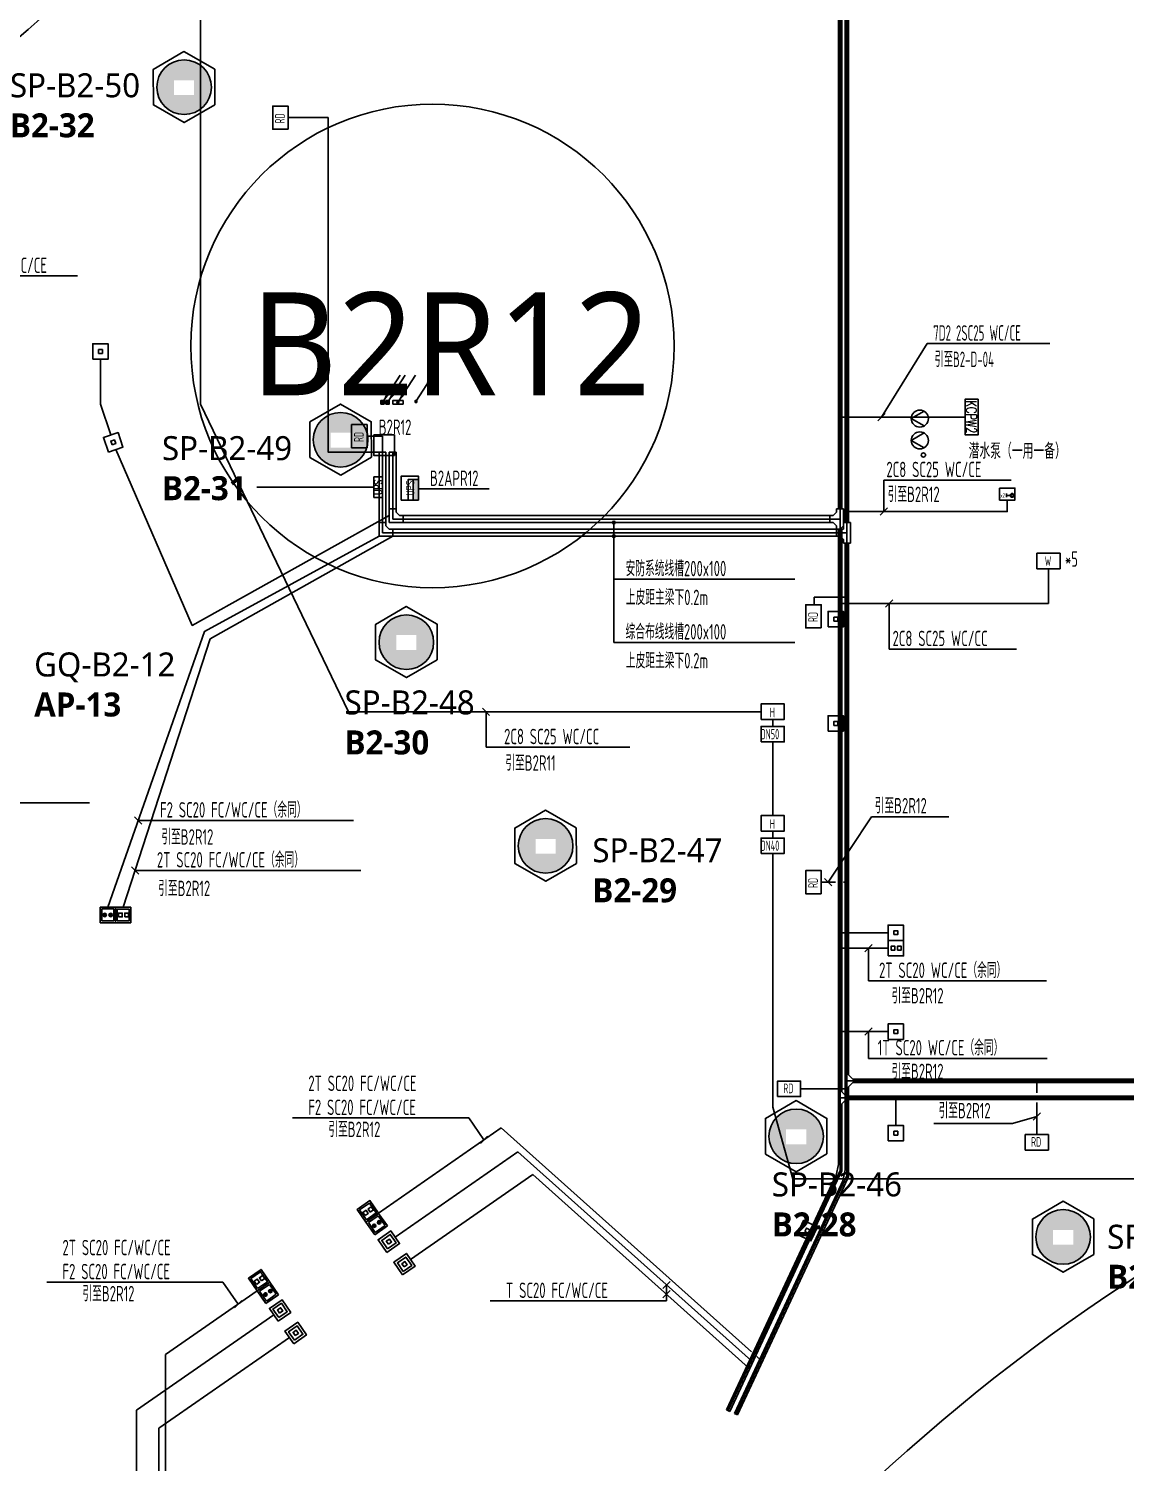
# Model space of a CAD drawing. Extents: x 444086 to 1693832, y -6784 to 371769.
# Drawn here: x 1412206 to 1444194, y 178200 to 219994 of the extents above; entities that cross this region are included whole.
import ezdxf
from ezdxf.enums import TextEntityAlignment as Align

# ---------------------------------------------------------------- set-up
doc = ezdxf.new("R2010")
doc.units = 0
doc.header["$LTSCALE"] = 1000
doc.header["$MEASUREMENT"] = 0
doc.layers.get('0').update_dxf_attribs({"color": 1, "linetype": 'CONTINUOUS'})
for name, color, linetype in [('AE-EL-TXT', 3, 'CONTINUOUS'), ('AP', 7, 'CONTINUOUS'), ('A无产权', 5, 'CONTINUOUS'), ('CABLETRAY_DOTE', 5, 'CONTINUOUS'), ('CABLETRAY_WEAK', 6, 'CONTINUOUS'), ('E-L-LAMP', 11, 'CONTINUOUS'), ('e-LDZ2', 4, 'CONTINUOUS'), ('E-P-NL', 6, 'CONTINUOUS'), ('e-XDD', 7, 'CONTINUOUS'), ('T-BAS', 11, 'CONTINUOUS'), ('T-BSA TEXT', 7, '485_LINE'), ('T-I-CHANNELS', 2, 'CONTINUOUS'), ('T-METER DATA', 150, 'C_LINE'), ('T-R-BAS', 11, 'CONTINUOUS'), ('T-R-INTEGRATE', 1, 'CONTINUOUS'), ('T-SYSTEM BLOCK', 4, 'CONTINUOUS'), ('T-TEXT', 7, 'CONTINUOUS'), ('T-TEXT-RD', 3, 'CONTINUOUS'), ('T-TL', 2, 'CONTINUOUS'), ('T-电源线槽', 1, 'CONTINUOUS'), ('T-铁塔', 3, 'CONTINUOUS'), ('WALL', 9, 'CONTINUOUS'), ('WIRE-通讯', 4, 'CONTINUOUS')]:
    doc.layers.add(name, color=color, linetype=linetype)
doc.styles.add('_TCH_DIM', font='SIMPLEX', dxfattribs={"bigfont": 'GBCBIG'})
doc.styles.add('_TEL_DIM', font='SIMPLEX', dxfattribs={"width": 0.8, "height": 3.5, "bigfont": 'HZTXT'})
doc.styles.add('GBSTYLE', font='gbxwxt.shx', dxfattribs={"width": 0.6, "bigfont": 'gbhzfs.shx'})
doc.styles.add('HZTXT1', font='txtd.shx', dxfattribs={"width": 0.7, "bigfont": 'hztxt.shx'})
doc.styles.get("Standard").update_dxf_attribs({"font": 'GBENOR', "bigfont": 'GBCBIG'})
doc.linetypes.add('485_LINE', pattern='A,25.7,-3.58,["485",Standard,S=2.54,R=0,X=-3.2,Y=-1.27],-3.85', length=33.13)
doc.linetypes.add('C_LINE', pattern='A,25.7,-2.08,["C",Standard,S=2.54,R=0,X=-0.54,Y=-1.27],-2.35', length=30.13)

# ---------------------------------------------------------------- blocks, each defined once
blk = doc.blocks.new('空调抄费表')
at = {"layer": 'T-SYSTEM BLOCK'}
blk.add_lwpolyline([(-338, 0), (338, 0), (338, 450), (-338, 450)], close=True, dxfattribs=at)
at = {"layer": 'T-TEXT', "style": 'GBSTYLE', "width": 0.7}
blk.add_text('H', height=281, dxfattribs=at).set_placement((-84, 63))
blk = doc.blocks.new('A$C78FD1D7B')
at = {"layer": 'T-SYSTEM BLOCK'}
blk.add_lwpolyline([(-300, 0), (300, 0), (300, 400), (-300, 400)], close=True, dxfattribs=at)
at = {"layer": 'T-TEXT', "style": 'GBSTYLE', "width": 0.7}
blk.add_text('RD', height=250, dxfattribs=at).set_placement((-149, 88))
blk = doc.blocks.new('14')
at = {"layer": 'T-BAS', "elevation": 0}
blk.add_lwpolyline([(-375, -522), (-375, 522), (0, 522), (0, -522), (-375, -522)], dxfattribs=at)
at = {"layer": 'T-BAS', "color": 7, "style": 'HZTXT1', "width": 0.7}
blk.add_text('KCPW2', height=300, rotation=90, dxfattribs=at).set_placement((-31, -1), align=Align.CENTER)
blk = doc.blocks.new('sb2')
at = {"layer": 'T-BAS'}
for q in [(125, 216), (125, -216)]:
    blk.add_line((-250, 0), q, dxfattribs=at)
blk.add_circle((0, 0), 250, dxfattribs=at)
blk = doc.blocks.new('抄表水表')
at = {"layer": 'T-SYSTEM BLOCK'}
blk.add_lwpolyline([(-338, 0), (338, 0), (338, 450), (-338, 450)], close=True, dxfattribs=at)
at = {"layer": 'T-TEXT', "style": 'GBSTYLE', "width": 0.7}
blk.add_text('W', height=281, dxfattribs=at).set_placement((-113, 83))
blk = doc.blocks.new('DS2')
at = {"layer": 'T-SYSTEM BLOCK'}
for points in [[(-225, -450), (225, -450), (225, 0), (-225, 0)], [(-138, -281), (-26, -281), (-26, -169), (-138, -169)], [(46, -281), (158, -281), (158, -169), (46, -169)]]:
    blk.add_lwpolyline(points, close=True, dxfattribs=at)
blk = doc.blocks.new('T-D2T')
at = {"layer": 'T-SYSTEM BLOCK'}
for points in [[(0, 0), (450, 0), (450, 450), (0, 450)], [(50, 50), (400, 50), (400, 400), (50, 400)], [(87, 169), (199, 169), (199, 281), (87, 281)], [(271, 169), (383, 169), (383, 281), (271, 281)]]:
    blk.add_lwpolyline(points, close=True, dxfattribs=at)
blk = doc.blocks.new('GX1')
at = {"layer": 'T-R-INTEGRATE'}
h = blk.add_hatch(color=256, dxfattribs=at)
edge = h.paths.add_edge_path()
edge.add_arc((137.5, 0), 50, 0, 360)
h = blk.add_hatch(color=256, dxfattribs=at)
edge = h.paths.add_edge_path()
edge.add_arc((312.5, 0), 50, 0, 360)
for p, q in [((450, 225), (0, 225)), ((0, 225), (0, -225)), ((400, 175), (50, 175)), ((50, 175), (50, -175)), ((400, -175), (400, 175)), ((450, -225), (450, 225)), ((0, -225), (450, -225)), ((50, -175), (400, -175))]:
    blk.add_line(p, q, dxfattribs=at)
for centre in [(137.5, 0), (312.5, 0)]:
    blk.add_circle(centre, 50, dxfattribs=at)
blk = doc.blocks.new('E-017')
at = {"layer": 'E-L-LAMP'}
for p, q in [((0, 150), (0, -150)), ((150, -150), (-150, -150))]:
    blk.add_line(p, q, dxfattribs=at)
for radius in [150, 100]:
    blk.add_circle((0, 300), radius, dxfattribs=at)
blk = doc.blocks.new('单口数据点')
at = {"layer": 'T-SYSTEM BLOCK'}
for points in [[(148816, -13376), (149116, -13376), (149116, -13076), (148816, -13076)], [(148929, -13263), (149004, -13263), (149004, -13188), (148929, -13188)]]:
    blk.add_lwpolyline(points, close=True, dxfattribs=at)
blk = doc.blocks.new('T-1DD')
at = {"layer": 'T-SYSTEM BLOCK'}
for points in [[(0, 0), (300, 0), (300, 300), (0, 300)], [(50, 50), (250, 50), (250, 250), (50, 250)], [(113, 113), (187, 113), (187, 187), (113, 187)]]:
    blk.add_lwpolyline(points, close=True, dxfattribs=at)
blk = doc.blocks.new('UPS1111111')
at = {"layer": 'e-LDZ2'}
blk.add_lwpolyline([(1572091, 301016), (1572991, 301016), (1572991, 300641), (1572091, 300641), (1572091, 301016)], dxfattribs=at)
at = {"layer": 'e-XDD', "style": 'HZTXT1', "width": 0.7}
blk.add_text('UPS', height=350, dxfattribs=at).set_placement((1572541, 300659), align=Align.CENTER)
blk = doc.blocks.new('$C30801101522724')
at = {"layer": 'T-SYSTEM BLOCK'}
blk.add_hatch(color=256, dxfattribs=at).paths.add_polyline_path([(0, 0), (0, -0.3), (1.2, -0.3), (1.2, 0)])
blk.add_line((0, 0), (1.2, 0), dxfattribs=at)
blk.add_lwpolyline([(0, -0.3), (1.2, -0.3), (1.2, 0.3), (0, 0.3)], close=True, dxfattribs=at)
at = {"style": '_TEL_DIM', "width": 0.8, "flags": 9}
blk.add_attdef('A', (0, 0), '', height=0.007, rotation=0.01, dxfattribs=at)
blk = doc.blocks.new('UPS')
at = {"layer": 'T-SYSTEM BLOCK'}
blk.add_lwpolyline([(-350, -500), (350, -500), (350, 0), (-350, 0)], close=True, dxfattribs=at)
at = {"layer": 'T-TEXT', "style": 'GBSTYLE', "width": 0.7}
blk.add_text('UPS', height=250, dxfattribs=at).set_placement((-215, -384))

msp = doc.modelspace()

# ---------------------------------------------------------------- hatches: boundary and pattern name
at = {"layer": 'T-SYSTEM BLOCK'}
h = msp.add_hatch(color=256, dxfattribs=at)
edge = h.paths.add_edge_path()
edge.add_arc((1423500, 209125), 52.5, 0, 360)
h.paths.add_polyline_path([(1423883, 209614), (1424015, 209919), (1423790, 209674)])
h = msp.add_hatch(color=256, dxfattribs=at)
h.paths.add_polyline_path([(1422750, 209346), (1422704, 209376), (1422553, 209145, -0.041583), (1422560, 209139)])
h.paths.add_polyline_path([(1422704, 209376), (1422657, 209406), (1422546, 209149, -0.041583), (1422553, 209145)])
h.paths.add_polyline_path([(1422553, 209145, 0.041583), (1422546, 209149), (1422525, 209100)], flags=17)
h.paths.add_polyline_path([(1422560, 209139, 0.041583), (1422553, 209145), (1422525, 209100)], flags=17)
h.paths.add_polyline_path([(1422546, 209149, 0.539871), (1422472, 209100, 1), (1422577, 209100, 0.210266), (1422560, 209139), (1422525, 209100)])
h = msp.add_hatch(color=256, dxfattribs=at)
h.paths.add_polyline_path([(1422900, 209346), (1422854, 209376), (1422703, 209145, -0.041583), (1422710, 209139)])
h.paths.add_polyline_path([(1422854, 209376), (1422807, 209406), (1422696, 209149, -0.041583), (1422703, 209145)])
h.paths.add_polyline_path([(1422703, 209145, 0.041583), (1422696, 209149), (1422675, 209100)], flags=17)
h.paths.add_polyline_path([(1422710, 209139, 0.041583), (1422703, 209145), (1422675, 209100)], flags=17)
h.paths.add_polyline_path([(1422696, 209149, 0.539871), (1422622, 209100, 1), (1422727, 209100, 0.210266), (1422710, 209139), (1422675, 209100)])
h = msp.add_hatch(color=256, dxfattribs=at)
h.paths.add_polyline_path([(1423200, 209346), (1423154, 209376), (1423003, 209145, -0.041583), (1423010, 209139)])
h.paths.add_polyline_path([(1423154, 209376), (1423107, 209406), (1422996, 209149, -0.041583), (1423003, 209145)])
h.paths.add_polyline_path([(1423003, 209145, 0.041583), (1422996, 209149), (1422975, 209100)], flags=17)
h.paths.add_polyline_path([(1423010, 209139, 0.041583), (1423003, 209145), (1422975, 209100)], flags=17)
h.paths.add_polyline_path([(1422996, 209149, 0.539871), (1422922, 209100, 1), (1423027, 209100, 0.210266), (1423010, 209139), (1422975, 209100)])
at = {"layer": 'T-TEXT', "linetype": 'ByBlock'}
h = msp.add_hatch(color=256, dxfattribs=at)
edge = h.paths.add_edge_path()
edge.add_arc((1429276, 205599), 37.5, 0, 360)
h = msp.add_hatch(color=256, dxfattribs=at)
edge = h.paths.add_edge_path()
edge.add_arc((1429276, 205199), 37.5, 0, 360)
at = {"layer": 'WALL', "linetype": 'ByBlock'}
h = msp.add_hatch(dxfattribs=at)
h.set_pattern_fill('ESCHER', color=3)
h.set_pattern_definition([(60, (-1460508.72, -2183479.44), (-30.47999999, -7e-09), [27.94, -2.54]), (180, (-1460508.72, -2183479.44), (15.24, -26.3964543), [27.94, -2.54]), (300, (-1460508.72, -2183479.44), (30.47999999, -7e-09), [27.94, -2.54]), (60, (-1460506.18, -2183479.44), (-30.47999999, -7e-09), [5.08, -25.4]), (300, (-1460506.18, -2183479.44), (30.47999999, -7e-09), [5.08, -25.4]), (60, (-1460509.99, -2183477.24), (-30.47999999, -7e-09), [5.08, -25.4]), (180, (-1460509.99, -2183477.24), (15.24, -26.3964543), [5.08, -25.4]), (300, (-1460509.99, -2183481.64), (30.47999999, -7e-09), [5.08, -25.4]), (180, (-1460509.99, -2183481.64), (15.24, -26.3964543), [5.08, -25.4]), (60, (-1460518.88, -2183479.44), (-30.47999999, -7e-09), [5.08, -25.4]), (300, (-1460518.88, -2183479.44), (30.47999999, -7e-09), [5.08, -25.4]), (60, (-1460503.64, -2183488.24), (-30.47999999, -7e-09), [5.08, -25.4]), (180, (-1460503.64, -2183488.24), (15.24, -26.3964543), [5.08, -25.4]), (300, (-1460503.64, -2183470.642), (30.47999999, -7e-09), [5.08, -25.4]), (180, (-1460503.64, -2183470.642), (15.24, -26.3964543), [5.08, -25.4]), (0, (-1460503.64, -2183475.042), (-15.24, 26.3964543), [17.78, -12.7]), (0, (-1460503.64, -2183483.84), (-15.24, 26.3964543), [17.78, -12.7]), (120, (-1460507.45, -2183472.842), (-30.47999999, 7e-09), [17.78, -12.7]), (120, (-1460515.07, -2183477.24), (-30.47999999, 7e-09), [17.78, -12.7]), (240, (-1460515.07, -2183481.64), (15.23999999, -26.3964543), [17.78, -12.7]), (240, (-1460507.45, -2183486.04), (15.23999999, -26.3964543), [17.78, -12.7])])
h.paths.add_polyline_path([(1415943, 218287, 1), (1417535, 218287, 1)])
h.paths.add_polyline_path([(1417033, 218492), (1417033, 218057), (1416445, 218057), (1416445, 218492)], flags=16)
h = msp.add_hatch(dxfattribs=at)
h.set_pattern_fill('ESCHER', color=3)
h.set_pattern_definition([(60, (-1455943.07, -2193755.99), (-30.47999999, -7e-09), [27.94, -2.54]), (180, (-1455943.07, -2193755.99), (15.24, -26.3964543), [27.94, -2.54]), (300, (-1455943.07, -2193755.99), (30.47999999, -7e-09), [27.94, -2.54]), (60, (-1455940.53, -2193755.99), (-30.47999999, -7e-09), [5.08, -25.4]), (300, (-1455940.53, -2193755.99), (30.47999999, -7e-09), [5.08, -25.4]), (60, (-1455944.34, -2193753.792), (-30.47999999, -7e-09), [5.08, -25.4]), (180, (-1455944.34, -2193753.792), (15.24, -26.3964543), [5.08, -25.4]), (300, (-1455944.34, -2193758.19), (30.47999999, -7e-09), [5.08, -25.4]), (180, (-1455944.34, -2193758.19), (15.24, -26.3964543), [5.08, -25.4]), (60, (-1455953.23, -2193755.99), (-30.47999999, -7e-09), [5.08, -25.4]), (300, (-1455953.23, -2193755.99), (30.47999999, -7e-09), [5.08, -25.4]), (60, (-1455937.99, -2193764.79), (-30.47999999, -7e-09), [5.08, -25.4]), (180, (-1455937.99, -2193764.79), (15.24, -26.3964543), [5.08, -25.4]), (300, (-1455937.99, -2193747.192), (30.47999999, -7e-09), [5.08, -25.4]), (180, (-1455937.99, -2193747.192), (15.24, -26.3964543), [5.08, -25.4]), (0, (-1455937.99, -2193751.592), (-15.24, 26.3964543), [17.78, -12.7]), (0, (-1455937.99, -2193760.39), (-15.24, 26.3964543), [17.78, -12.7]), (120, (-1455941.8, -2193749.392), (-30.47999999, 7e-09), [17.78, -12.7]), (120, (-1455949.42, -2193753.792), (-30.47999999, 7e-09), [17.78, -12.7]), (240, (-1455949.42, -2193758.19), (15.23999999, -26.3964543), [17.78, -12.7]), (240, (-1455941.8, -2193762.59), (15.23999999, -26.3964543), [17.78, -12.7])])
h.paths.add_polyline_path([(1420509, 208010, 1), (1422101, 208010, 1)])
h.paths.add_polyline_path([(1421599, 208215), (1421599, 207781), (1421011, 207781), (1421011, 208215)], flags=16)
h = msp.add_hatch(dxfattribs=at)
h.set_pattern_fill('ESCHER', color=3)
h.set_pattern_definition([(60, (-1454024.726, -2199657.026), (-30.47999999, -7e-09), [27.94, -2.54]), (180, (-1454024.726, -2199657.026), (15.24, -26.3964543), [27.94, -2.54]), (300, (-1454024.726, -2199657.026), (30.47999999, -7e-09), [27.94, -2.54]), (60, (-1454022.186, -2199657.026), (-30.47999999, -7e-09), [5.08, -25.4]), (300, (-1454022.186, -2199657.026), (30.47999999, -7e-09), [5.08, -25.4]), (60, (-1454025.996, -2199654.826), (-30.47999999, -7e-09), [5.08, -25.4]), (180, (-1454025.996, -2199654.826), (15.24, -26.3964543), [5.08, -25.4]), (300, (-1454025.996, -2199659.226), (30.47999999, -7e-09), [5.08, -25.4]), (180, (-1454025.996, -2199659.226), (15.24, -26.3964543), [5.08, -25.4]), (60, (-1454034.886, -2199657.026), (-30.47999999, -7e-09), [5.08, -25.4]), (300, (-1454034.886, -2199657.026), (30.47999999, -7e-09), [5.08, -25.4]), (60, (-1454019.646, -2199665.825), (-30.47999999, -7e-09), [5.08, -25.4]), (180, (-1454019.646, -2199665.825), (15.24, -26.3964543), [5.08, -25.4]), (300, (-1454019.646, -2199648.227), (30.47999999, -7e-09), [5.08, -25.4]), (180, (-1454019.646, -2199648.227), (15.24, -26.3964543), [5.08, -25.4]), (0, (-1454019.646, -2199652.626), (-15.24, 26.3964543), [17.78, -12.7]), (0, (-1454019.646, -2199661.425), (-15.24, 26.3964543), [17.78, -12.7]), (120, (-1454023.456, -2199650.427), (-30.47999999, 7e-09), [17.78, -12.7]), (120, (-1454031.076, -2199654.826), (-30.47999999, 7e-09), [17.78, -12.7]), (240, (-1454031.076, -2199659.226), (15.23999999, -26.3964543), [17.78, -12.7]), (240, (-1454023.456, -2199663.625), (15.23999999, -26.3964543), [17.78, -12.7])])
h.paths.add_polyline_path([(1422427, 202109, 1), (1424019, 202109, 1)])
h.paths.add_polyline_path([(1423517, 202314), (1423517, 201880), (1422929, 201880), (1422929, 202314)], flags=16)
h = msp.add_hatch(dxfattribs=at)
h.set_pattern_fill('ESCHER', color=3)
h.set_pattern_definition([(60, (-1449963.438, -2205596.112), (-30.47999999, -7e-09), [27.94, -2.54]), (180, (-1449963.438, -2205596.112), (15.24, -26.3964543), [27.94, -2.54]), (300, (-1449963.438, -2205596.112), (30.47999999, -7e-09), [27.94, -2.54]), (60, (-1449960.898, -2205596.112), (-30.47999999, -7e-09), [5.08, -25.4]), (300, (-1449960.898, -2205596.112), (30.47999999, -7e-09), [5.08, -25.4]), (60, (-1449964.708, -2205593.912), (-30.47999999, -7e-09), [5.08, -25.4]), (180, (-1449964.708, -2205593.912), (15.24, -26.3964543), [5.08, -25.4]), (300, (-1449964.708, -2205598.312), (30.47999999, -7e-09), [5.08, -25.4]), (180, (-1449964.708, -2205598.312), (15.24, -26.3964543), [5.08, -25.4]), (60, (-1449973.598, -2205596.112), (-30.47999999, -7e-09), [5.08, -25.4]), (300, (-1449973.598, -2205596.112), (30.47999999, -7e-09), [5.08, -25.4]), (60, (-1449958.358, -2205604.91), (-30.47999999, -7e-09), [5.08, -25.4]), (180, (-1449958.358, -2205604.91), (15.24, -26.3964543), [5.08, -25.4]), (300, (-1449958.358, -2205587.313), (30.47999999, -7e-09), [5.08, -25.4]), (180, (-1449958.358, -2205587.313), (15.24, -26.3964543), [5.08, -25.4]), (0, (-1449958.358, -2205591.713), (-15.24, 26.3964543), [17.78, -12.7]), (0, (-1449958.358, -2205600.511), (-15.24, 26.3964543), [17.78, -12.7]), (120, (-1449962.168, -2205589.513), (-30.47999999, 7e-09), [17.78, -12.7]), (120, (-1449969.788, -2205593.912), (-30.47999999, 7e-09), [17.78, -12.7]), (240, (-1449969.788, -2205598.312), (15.23999999, -26.3964543), [17.78, -12.7]), (240, (-1449962.168, -2205602.71), (15.23999999, -26.3964543), [17.78, -12.7])])
h.paths.add_polyline_path([(1426488, 196170, 1), (1428080, 196170, 1)])
h.paths.add_polyline_path([(1427579, 196375), (1427579, 195940), (1426991, 195940), (1426991, 196375)], flags=16)
h = msp.add_hatch(dxfattribs=at)
h.set_pattern_fill('ESCHER', color=3)
h.set_pattern_definition([(60, (-1442654.288, -2214062.688), (-30.47999999, -7e-09), [27.94, -2.54]), (180, (-1442654.288, -2214062.688), (15.24, -26.3964543), [27.94, -2.54]), (300, (-1442654.288, -2214062.688), (30.47999999, -7e-09), [27.94, -2.54]), (60, (-1442651.748, -2214062.688), (-30.47999999, -7e-09), [5.08, -25.4]), (300, (-1442651.748, -2214062.688), (30.47999999, -7e-09), [5.08, -25.4]), (60, (-1442655.558, -2214060.488), (-30.47999999, -7e-09), [5.08, -25.4]), (180, (-1442655.558, -2214060.488), (15.24, -26.3964543), [5.08, -25.4]), (300, (-1442655.558, -2214064.887), (30.47999999, -7e-09), [5.08, -25.4]), (180, (-1442655.558, -2214064.887), (15.24, -26.3964543), [5.08, -25.4]), (60, (-1442664.448, -2214062.688), (-30.47999999, -7e-09), [5.08, -25.4]), (300, (-1442664.448, -2214062.688), (30.47999999, -7e-09), [5.08, -25.4]), (60, (-1442649.208, -2214071.486), (-30.47999999, -7e-09), [5.08, -25.4]), (180, (-1442649.208, -2214071.486), (15.24, -26.3964543), [5.08, -25.4]), (300, (-1442649.208, -2214053.89), (30.47999999, -7e-09), [5.08, -25.4]), (180, (-1442649.208, -2214053.89), (15.24, -26.3964543), [5.08, -25.4]), (0, (-1442649.208, -2214058.288), (-15.24, 26.3964543), [17.78, -12.7]), (0, (-1442649.208, -2214067.087), (-15.24, 26.3964543), [17.78, -12.7]), (120, (-1442653.018, -2214056.089), (-30.47999999, 7e-09), [17.78, -12.7]), (120, (-1442660.638, -2214060.488), (-30.47999999, 7e-09), [17.78, -12.7]), (240, (-1442660.638, -2214064.887), (15.23999999, -26.3964543), [17.78, -12.7]), (240, (-1442653.018, -2214069.287), (15.23999999, -26.3964543), [17.78, -12.7])])
h.paths.add_polyline_path([(1433797, 187703, 1), (1435389, 187703, 1)])
h.paths.add_polyline_path([(1434888, 187908), (1434888, 187474), (1434300, 187474), (1434300, 187908)], flags=16)
h = msp.add_hatch(dxfattribs=at)
h.set_pattern_fill('ESCHER', color=3)
h.set_pattern_definition([(60, (-1434867.44, -2216995.648), (-30.47999999, -7e-09), [27.94, -2.54]), (180, (-1434867.44, -2216995.648), (15.24, -26.3964543), [27.94, -2.54]), (300, (-1434867.44, -2216995.648), (30.47999999, -7e-09), [27.94, -2.54]), (60, (-1434864.9, -2216995.648), (-30.47999999, -7e-09), [5.08, -25.4]), (300, (-1434864.9, -2216995.648), (30.47999999, -7e-09), [5.08, -25.4]), (60, (-1434868.71, -2216993.448), (-30.47999999, -7e-09), [5.08, -25.4]), (180, (-1434868.71, -2216993.448), (15.24, -26.3964543), [5.08, -25.4]), (300, (-1434868.71, -2216997.848), (30.47999999, -7e-09), [5.08, -25.4]), (180, (-1434868.71, -2216997.848), (15.24, -26.3964543), [5.08, -25.4]), (60, (-1434877.6, -2216995.648), (-30.47999999, -7e-09), [5.08, -25.4]), (300, (-1434877.6, -2216995.648), (30.47999999, -7e-09), [5.08, -25.4]), (60, (-1434862.36, -2217004.447), (-30.47999999, -7e-09), [5.08, -25.4]), (180, (-1434862.36, -2217004.447), (15.24, -26.3964543), [5.08, -25.4]), (300, (-1434862.36, -2216986.85), (30.47999999, -7e-09), [5.08, -25.4]), (180, (-1434862.36, -2216986.85), (15.24, -26.3964543), [5.08, -25.4]), (0, (-1434862.36, -2216991.25), (-15.24, 26.3964543), [17.78, -12.7]), (0, (-1434862.36, -2217000.048), (-15.24, 26.3964543), [17.78, -12.7]), (120, (-1434866.17, -2216989.05), (-30.47999999, 7e-09), [17.78, -12.7]), (120, (-1434873.79, -2216993.448), (-30.47999999, 7e-09), [17.78, -12.7]), (240, (-1434873.79, -2216997.848), (15.23999999, -26.3964543), [17.78, -12.7]), (240, (-1434866.17, -2217002.247), (15.23999999, -26.3964543), [17.78, -12.7])])
h.paths.add_polyline_path([(1441584, 184770, 1), (1443176, 184770, 1)])
h.paths.add_polyline_path([(1442675, 184975), (1442675, 184541), (1442087, 184541), (1442087, 184975)], flags=16)

# ---------------------------------------------------------------- linework, layer by layer
at = {"layer": 'AE-EL-TXT'}
msp.add_line((1422275, 206626, 0), (1418862, 206626, 0), dxfattribs=at)
at = {"layer": 'CABLETRAY_DOTE', "linetype": 'ByBlock'}
for p, q in [((1435874, 205999, 0), (1435874, 252699, 0)), ((1436074, 205599, 0), (1436074, 252499, 0)), ((1422525, 207649, 0), (1422525, 205599, 0)), ((1422825, 207649, 0), (1422825, 205999, 0)), ((1422825, 205699, 0), (1422825, 205999, 0)), ((1423125, 205699, 0), (1422825, 205699, 0)), ((1435574, 205699, 0), (1423125, 205699, 0)), ((1435874, 205699, 0), (1435574, 205699, 0)), ((1435874, 205999, 0), (1435874, 205399, 0)), ((1422525, 205299, 0), (1422525, 205599, 0)), ((1422825, 205299, 0), (1422525, 205299, 0)), ((1422825, 205299, 0), (1435774, 205299, 0)), ((1436074, 205299, 0), (1435774, 205299, 0)), ((1435874, 205399, 0), (1435874, 189124, 0)), ((1436074, 204999, 0), (1436074, 205599, 0)), ((1436074, 189620, 0), (1436074, 204999, 0)), ((1436074, 189320, 0), (1436074, 189620, 0)), ((1436074, 189020), (1436074, 189620)), ((1435874, 188824, 0), (1435874, 189124, 0)), ((1436374, 189320, 0), (1436074, 189320, 0)), ((1436074, 189320), (1436374, 189320)), ((1436074, 189020), (1436074, 186847)), ((1436374, 189320, 0), (1464493, 189320, 0)), ((1436174, 188824, 0), (1435874, 188824, 0)), ((1436174, 188824, 0), (1464421, 188824, 0)), ((1436074, 186547), (1436074, 186847)), ((1435947, 186275), (1436074, 186547)), ((1435947, 186275), (1432835, 179602))]:
    msp.add_line(p, q, dxfattribs=at)
at = {"layer": 'CABLETRAY_DOTE'}
for p, q in [((1435874, 188524), (1435874, 189124)), ((1435874, 188824), (1436174, 188824)), ((1435874, 188524), (1435874, 187010)), ((1436174, 188824), (1436174, 188824)), ((1435874, 186710), (1435874, 187010)), ((1435747, 186438), (1432608, 179707)), ((1435747, 186438), (1435874, 186710))]:
    msp.add_line(p, q, dxfattribs=at)
at = {"layer": 'CABLETRAY_WEAK', "linetype": 'ByBlock'}
for p, q in [((1435824, 205999, 0), (1435824, 252699, 0)), ((1435924, 252699, 0), (1435924, 205999, 0)), ((1422725, 209149, 0), (1422625, 209049, 0)), ((1422625, 209149, 0), (1422725, 209049, 0)), ((1422725, 205999, 0), (1422725, 207649, 0)), ((1422725, 207649, 0), (1422925, 207649, 0)), ((1422925, 207649, 0), (1422925, 205999, 0)), ((1422925, 205999, 0), (1422725, 205999, 0)), ((1422725, 205599, 0), (1422725, 205999, 0)), ((1422725, 205999, 0), (1422925, 205999, 0)), ((1422925, 205999, 0), (1422925, 205899, 0)), ((1422925, 205899, 0), (1423025, 205799, 0)), ((1423025, 205799, 0), (1423125, 205799, 0)), ((1423125, 205599, 0), (1423125, 205799, 0)), ((1423125, 205799, 0), (1435574, 205799, 0)), ((1423125, 205799, 0), (1423125, 205599, 0)), ((1435574, 205599, 0), (1435574, 205799, 0)), ((1435574, 205799, 0), (1435674, 205799, 0)), ((1435574, 205799, 0), (1435574, 205599, 0)), ((1435674, 205799, 0), (1435774, 205899, 0)), ((1435774, 205899, 0), (1435774, 205999, 0)), ((1435774, 205999, 0), (1435974, 205999, 0)), ((1435924, 205999, 0), (1435824, 205999, 0)), ((1435974, 205999, 0), (1435974, 205399, 0)), ((1423125, 205599, 0), (1422725, 205599, 0)), ((1435574, 205599, 0), (1423125, 205599, 0)), ((1435674, 205599, 0), (1435574, 205599, 0)), ((1435774, 205499, 0), (1435674, 205599, 0)), ((1435774, 205399, 0), (1435774, 205499, 0)), ((1435974, 205399, 0), (1435774, 205399, 0)), ((1435824, 189124, 0), (1435824, 205399, 0)), ((1435824, 205399, 0), (1435924, 205399, 0)), ((1435924, 205399, 0), (1435924, 189124, 0)), ((1435924, 189124, 0), (1435824, 189124, 0)), ((1435824, 188774, 0), (1435824, 189124, 0)), ((1435824, 189124, 0), (1435924, 189124, 0)), ((1435924, 189124, 0), (1435924, 188999, 0)), ((1435924, 188999, 0), (1436049, 188874, 0)), ((1436049, 188874, 0), (1436174, 188874, 0)), ((1436174, 188774, 0), (1436174, 188874, 0)), ((1436174, 188874, 0), (1464421, 188874, 0)), ((1436174, 188874, 0), (1436174, 188774, 0)), ((1464421, 188774, 0), (1436174, 188774, 0))]:
    msp.add_line(p, q, dxfattribs=at)
at = {"layer": 'CABLETRAY_WEAK'}
for p, q in [((1435824, 188524), (1435824, 189124)), ((1435824, 189124), (1435924, 189124)), ((1435924, 189124), (1435924, 188999)), ((1435924, 188999), (1436049, 188874)), ((1435824, 187010), (1435824, 188524)), ((1435824, 188524), (1435924, 188524)), ((1435924, 188524), (1435824, 188524)), ((1436049, 188774), (1435924, 188649)), ((1435924, 188649), (1435924, 188524)), ((1435924, 188524), (1435924, 187010)), ((1436049, 188874), (1436174, 188874)), ((1436174, 188774), (1436049, 188774)), ((1436174, 188874), (1436174, 188774)), ((1435824, 186885), (1435755, 186572)), ((1435924, 187010), (1435824, 187010)), ((1435924, 187010), (1435824, 187010)), ((1435824, 187010), (1435824, 186885)), ((1435924, 186699), (1435924, 187010)), ((1432563, 179728), (1435702, 186459)), ((1435792, 186417), (1432654, 179686)), ((1435755, 186572), (1435702, 186459)), ((1435702, 186459), (1435792, 186417)), ((1435702, 186459), (1435792, 186417)), ((1435792, 186417), (1435924, 186699)), ((1432654, 179686), (1432563, 179728))]:
    msp.add_line(p, q, dxfattribs=at)
at = {"layer": 'CABLETRAY_WEAK', "elevation": 0}
msp.add_lwpolyline([(1422625, 209050), (1422725, 209050), (1422725, 209150), (1422625, 209150)], close=True, dxfattribs=at)
at = {"layer": 'E-L-LAMP', "elevation": 0}
msp.add_lwpolyline([(1440527, 206600), (1440974, 206600), (1440974, 206252), (1440527, 206252)], close=True, dxfattribs=at)
msp.add_lwpolyline([(1440750, 206252), (1440750, 205918), (1436124, 205918)], dxfattribs=at)
at = {"layer": 'T-BAS'}
msp.add_line((1439524, 208672, 0), (1435924, 208672), dxfattribs=at)
at = {"layer": 'T-BAS', "color": 3}
msp.add_circle((1423984, 210745), 7049, dxfattribs=at)
at = {"layer": 'T-BAS'}
msp.add_circle((1438304, 207567, 0), 61.5, dxfattribs=at)
at = {"layer": 'T-BSA TEXT', "linetype": 'ByBlock'}
for p, q in [((1408996, 212785, 0), (1413627, 212785, 0)), ((1438413, 210813), (1437084, 208672)), ((1438413, 210813), (1441987, 210813)), ((1436977, 208566, 0), (1437190, 208778, 0)), ((1437151, 206833, 0), (1440864, 206830, 0)), ((1437151, 206833, 0), (1437151, 205918, 0)), ((1437045, 205811, 0), (1437257, 206024, 0)), ((1437203, 203127), (1437416, 203339)), ((1437310, 201907), (1437310, 203233)), ((1437310, 201907), (1441016, 201907)), ((1425440, 200188), (1425652, 199975)), ((1425546, 199048), (1425546, 200082)), ((1425546, 199048), (1429741, 199048)), ((1408576, 197424, 0), (1413985, 197424, 0)), ((1415294, 197017, 0), (1415506, 196805, 0)), ((1415400, 196911, 0), (1421684, 196911, 0)), ((1436788, 197020), (1435530, 195113, 0)), ((1436788, 197020), (1439044, 197020)), ((1415202, 195560, 0), (1415415, 195348, 0)), ((1415309, 195454, 0), (1421892, 195454, 0)), ((1435424, 195219, 0), (1435637, 195007, 0)), ((1436593, 193083, 0), (1436805, 193295, 0)), ((1436699, 192234, 0), (1436699, 193189, 0)), ((1436699, 192234, 0), (1441894, 192234, 0)), ((1436593, 190649, 0), (1436805, 190862, 0)), ((1436699, 189977, 0), (1436699, 190755, 0)), ((1436699, 189977, 0), (1441916, 189977, 0)), ((1425045, 188238, 0), (1419903, 188238, 0)), ((1425045, 188238, 0), (1425487, 187600, 0)), ((1438613, 188078, 0), (1440906, 188078, 0)), ((1440906, 188078, 0), (1441614, 188283, 0)), ((1441508, 188177, 0), (1441720, 188389, 0)), ((1425381, 187494, 0), (1425593, 187706, 0)), ((1430705, 183263), (1430917, 183475)), ((1417873, 183450, 0), (1412731, 183450, 0)), ((1417873, 183450, 0), (1418315, 182812, 0)), ((1430705, 182995), (1430917, 183207)), ((1430811, 182903), (1430811, 183369)), ((1418209, 182706, 0), (1418421, 182918, 0)), ((1430811, 182903), (1425669, 182903, 0))]:
    msp.add_line(p, q, dxfattribs=at)
at = {"layer": 'T-I-CHANNELS', "linetype": 'ByBlock'}
for p, q in [((1436024, 205599, 0), (1436024, 252499, 0)), ((1436124, 252499, 0), (1436124, 205599, 0)), ((1422575, 209149, 0), (1422475, 209049, 0)), ((1422475, 209149, 0), (1422575, 209049, 0)), ((1422425, 205599, 0), (1422425, 207649, 0)), ((1422425, 207649, 0), (1422625, 207649, 0)), ((1422625, 207649, 0), (1422625, 205599, 0)), ((1422625, 205599, 0), (1422425, 205599, 0)), ((1422425, 205199, 0), (1422425, 205599, 0)), ((1422425, 205599, 0), (1422625, 205599, 0)), ((1422625, 205599, 0), (1422625, 205499, 0)), ((1422625, 205499, 0), (1422725, 205399, 0)), ((1422725, 205399, 0), (1422825, 205399, 0)), ((1422825, 205199, 0), (1422825, 205399, 0)), ((1422825, 205399, 0), (1435774, 205399, 0)), ((1422825, 205399, 0), (1422825, 205199, 0)), ((1435774, 205399, 0), (1435774, 205199, 0)), ((1435874, 205399, 0), (1435774, 205399, 0)), ((1435774, 205399, 0), (1435774, 205199, 0)), ((1435974, 205499, 0), (1435874, 205399, 0)), ((1436174, 205599, 0), (1435974, 205599, 0)), ((1435974, 205599, 0), (1435974, 205499, 0)), ((1436124, 205599, 0), (1436024, 205599, 0)), ((1436174, 204999, 0), (1436174, 205599, 0)), ((1422825, 205199, 0), (1422425, 205199, 0)), ((1435774, 205199, 0), (1422825, 205199, 0)), ((1435774, 205199, 0), (1435874, 205199, 0)), ((1435874, 205199, 0), (1435974, 205099, 0)), ((1435974, 205099, 0), (1435974, 204999, 0)), ((1435974, 204999, 0), (1436174, 204999, 0)), ((1436024, 204999, 0), (1436124, 204999, 0)), ((1436024, 189620, 0), (1436024, 204999, 0)), ((1436124, 204999, 0), (1436124, 189620, 0)), ((1436024, 189270, 0), (1436024, 189620, 0)), ((1436024, 189620, 0), (1436124, 189620, 0)), ((1436124, 189620, 0), (1436024, 189620, 0)), ((1436024, 189020), (1436024, 189620)), ((1436024, 189620), (1436124, 189620)), ((1436124, 189620, 0), (1436124, 189495, 0)), ((1436124, 189620), (1436124, 189495)), ((1436124, 189495, 0), (1436249, 189370, 0)), ((1436124, 189495), (1436249, 189370)), ((1436249, 189370, 0), (1436374, 189370, 0)), ((1436249, 189370), (1436374, 189370)), ((1436374, 189270, 0), (1436374, 189370, 0)), ((1436374, 189370, 0), (1464493, 189370, 0)), ((1436374, 189370, 0), (1436374, 189270, 0)), ((1436374, 189370), (1436374, 189270)), ((1436024, 186847), (1436024, 189020)), ((1436024, 189020), (1436124, 189020)), ((1436124, 189020), (1436024, 189020)), ((1436249, 189270), (1436124, 189145)), ((1436124, 189145), (1436124, 189020)), ((1436124, 189020), (1436124, 186847)), ((1436374, 189270), (1436249, 189270)), ((1464493, 189270, 0), (1436374, 189270, 0)), ((1436124, 186847), (1436024, 186847)), ((1436124, 186847), (1436024, 186847)), ((1436024, 186847), (1436024, 186722)), ((1436124, 186536), (1436124, 186847)), ((1435955, 186410), (1435902, 186296)), ((1436024, 186722), (1435955, 186410)), ((1435992, 186254), (1436124, 186536)), ((1432790, 179623), (1435902, 186296)), ((1435992, 186254), (1432880, 179580)), ((1435902, 186296), (1435992, 186254)), ((1435902, 186296), (1435992, 186254)), ((1432880, 179580), (1432790, 179623))]:
    msp.add_line(p, q, dxfattribs=at)
at = {"layer": 'T-I-CHANNELS', "elevation": 0}
msp.add_lwpolyline([(1422475, 209050), (1422575, 209050), (1422575, 209150), (1422475, 209150)], close=True, dxfattribs=at)
at = {"layer": 'T-METER DATA'}
for p, q in [((1417217, 228328), (1417217, 209043)), ((1417217, 209043), (1421533, 200082)), ((1441955, 204250, 0), (1441955, 203233, 0)), ((1441955, 203233, 0), (1435924, 203233)), ((1433571, 200082), (1421533, 200082)), ((1433909, 197054), (1433909, 199202)), ((1433909, 195949), (1433909, 188554)), ((1433909, 188554), (1434492, 186461)), ((1447237, 186461), (1434492, 186461))]:
    msp.add_line(p, q, dxfattribs=at)
at = {"layer": 'T-R-INTEGRATE', "color": 4}
for p, q in [((1422075, 208113, 0), (1422525, 208113, 0)), ((1422525, 207649, 0), (1422525, 208113, 0)), ((1435115, 203202), (1435115, 203423)), ((1435115, 203423), (1436024, 203423)), ((1435324, 195113, 0), (1435737, 195113, 0)), ((1435978, 195113, 0), (1436024, 195113, 0)), ((1441614, 188972, 0), (1441614, 189271, 0)), ((1441614, 187750, 0), (1441614, 188688, 0)), ((1422414, 185459, 0), (1425988, 187949, 0)), ((1425988, 187949, 0), (1433293, 181418)), ((1422898, 184761, 0), (1426470, 187250, 0)), ((1426470, 187250, 0), (1433285, 181157)), ((1423348, 184112, 0), (1426907, 186591, 0)), ((1426907, 186591, 0), (1433196, 180968)), ((1418871, 183198, 0), (1416200, 181346, 0)), ((1419355, 182500, 0), (1415350, 179723, 0)), ((1419811, 181842, 0), (1416000, 179200, 0)), ((1416200, 181346, 0), (1416200, 156174, 0)), ((1433442, 181284), (1433568, 181172)), ((1415350, 172159, 0), (1415350, 179723, 0)), ((1416000, 179200, 0), (1416000, 156174, 0))]:
    msp.add_line(p, q, dxfattribs=at)
at = {"layer": 'T-R-INTEGRATE'}
msp.add_line((1434724, 189087, 0), (1436024, 189087), dxfattribs=at)
at = {"layer": 'T-R-INTEGRATE', "elevation": 0}
msp.add_lwpolyline([(1422875, 207550), (1422875, 208150), (1422275, 208150), (1422275, 207550)], close=True, dxfattribs=at)
msp.add_lwpolyline([(1414511, 194380), (1417336, 202422), (1422425, 205200)], dxfattribs=at)
at = {"layer": 'T-R-INTEGRATE'}
for centre, radius in [((1374018, 264073), 58324), ((1422060, 209681), 50000), ((1474876, 136748), 55842)]:
    msp.add_circle(centre, radius, dxfattribs=at)
at = {"layer": 'T-SYSTEM BLOCK'}
for p, q in [((1423040, 209894, 0), (1422525, 209100, 0)), ((1423190, 209894, 0), (1422675, 209100, 0)), ((1423490, 209894, 0), (1422975, 209100, 0)), ((1423500, 209125, 0), (1424015, 209919, 0)), ((1433909, 199652), (1433909, 199857)), ((1433909, 196399), (1433909, 196604))]:
    msp.add_line(p, q, dxfattribs=at)
at = {"layer": 'T-SYSTEM BLOCK', "elevation": 0}
for points in [[(1414300, 210358), (1414300, 209052), (1414599, 208149)], [(1414744, 207723), (1416977, 202599), (1422725, 205800)], [(1414960, 194380), (1417496, 202202), (1422825, 205200)], [(1437274, 193638), (1435924, 193638)], [(1437275, 193189), (1435924, 193189)], [(1437274, 190755), (1435924, 190755)], [(1437499, 188020), (1437499, 188775)]]:
    msp.add_lwpolyline(points, dxfattribs=at)
for points in [[(1433571, 199202), (1434246, 199202), (1434246, 199652), (1433571, 199652)], [(1433571, 195949), (1434246, 195949), (1434246, 196399), (1433571, 196399)]]:
    msp.add_lwpolyline(points, close=True, dxfattribs=at)
at = {"layer": 'T-TEXT'}
msp.add_line((1425635, 206584, 0), (1423575, 206584, 0), dxfattribs=at)
at = {"layer": 'T-TEXT', "linetype": 'ByBlock'}
for p, q in [((1429276, 205599, 0), (1429276, 202097, 0)), ((1429276, 203941, 0), (1434552, 203941, 0)), ((1429276, 202097, 0), (1434552, 202097, 0))]:
    msp.add_line(p, q, dxfattribs=at)
for centre in [(1429276, 205599, 0), (1429276, 205199, 0)]:
    msp.add_circle(centre, 37.5, dxfattribs=at)
at = {"layer": 'T-电源线槽', "linetype": 'ByBlock', "elevation": 0}
msp.add_lwpolyline([(1423475, 209100), (1423525, 209100), (1423525, 209150), (1423475, 209150)], close=True, dxfattribs=at)
at = {"layer": 'T-铁塔', "linetype": 'ByBlock', "elevation": 0}
msp.add_lwpolyline([(1422825, 209050), (1423125, 209050), (1423125, 209150), (1422825, 209150)], close=True, dxfattribs=at)
at = {"layer": 'WALL', "color": 3, "linetype": 'ByBlock'}
for points in [[(1417637, 217776), (1417634, 218811), (1416736, 219327), (1415841, 218807), (1415843, 217771), (1416741, 217256)], [(1422203, 207499), (1422200, 208535), (1421302, 209050), (1420406, 208530), (1420409, 207495), (1421307, 206979)], [(1424121, 201598), (1424118, 202634), (1423220, 203149), (1422325, 202629), (1422327, 201594), (1423225, 201078)], [(1428182, 195659), (1428180, 196695), (1427281, 197210), (1426386, 196690), (1426388, 195655), (1427287, 195139)], [(1435491, 187193), (1435489, 188228), (1434591, 188744), (1433695, 188224), (1433698, 187188), (1434596, 186673)], [(1443278, 184260), (1443276, 185295), (1442377, 185811), (1441482, 185291), (1441484, 184255), (1442383, 183740)]]:
    msp.add_lwpolyline(points, close=True, dxfattribs=at)
for centre in [(1416739, 218287), (1421305, 208010), (1423223, 202109), (1427284, 196170), (1434593, 187703), (1442380, 184770)]:
    msp.add_circle(centre, 796, dxfattribs=at)
at = {"layer": 'WIRE-通讯', "elevation": 0}
msp.add_lwpolyline([(1419775, 217400), (1420939, 217400), (1420939, 207649), (1422425, 207649)], dxfattribs=at)

# ---------------------------------------------------------------- block references
at = {"layer": 'E-L-LAMP', "xscale": 0.3604166666834498, "yscale": 0.3604166666834498, "zscale": 0.3604166666834498, "rotation": 270}
msp.add_blockref('E-017', (1440784, 206389, 0), dxfattribs=at)
at = {"layer": 'E-P-NL', "xscale": 0.6666666667442769, "yscale": 0.6666666667442769, "zscale": 0.6666666667442769, "rotation": 90}
msp.add_blockref('UPS1111111', (1622952, -841735, 0), dxfattribs=at)
at = {"layer": 'T-BAS'}
for name, p, rotation in [('14', (1439524, 208672, 0), 180), ('sb2', (1438201, 208627, 0), 5.624233894680578e-05), ('sb2', (1438201, 207991, 0), 5.624233894680578e-05)]:
    msp.add_blockref(name, p, dxfattribs=dict(at, rotation=rotation))
at = {"layer": 'T-METER DATA'}
for name, p in [('抄表水表', (1441955, 204250, 0)), ('空调抄费表', (1433909, 199857)), ('空调抄费表', (1433909, 196604))]:
    msp.add_blockref(name, p, dxfattribs=at)
at = {"layer": 'T-R-BAS', "xscale": 1.500000000130504, "yscale": 1.500000000130504, "zscale": 1.500000000130504, "rotation": 34.73158368047651}
for p in [(1422656, 184320, 0), (1423112, 183663, 0), (1419483, 182315, 0), (1419939, 181658, 0)]:
    msp.add_blockref('T-1DD', p, dxfattribs=at)
at = {"layer": 'T-R-INTEGRATE'}
for p, xscale, yscale, zscale, rotation in [((1414736, 194156, 0), 0.9982, 0.9982, 0.9982, 180), ((1422542, 185274, 0), 0.998200000000126, 0.998200000000126, 0.998200000000126, 214.7315836804187), ((1419369, 183270, 0), 0.9982000000000326, 0.9982000000000326, 0.9982000000000326, 214.7315836804224)]:
    msp.add_blockref('GX1', p, dxfattribs=dict(at, xscale=xscale, yscale=yscale, zscale=zscale, rotation=rotation))
at = {"layer": 'T-SYSTEM BLOCK'}
for name, p, xscale, yscale, zscale in [('单口数据点', (1190850, 230421, 0), 1.5, 1.5, 1.5), ('单口数据点', (1212299, 222619, 0), 1.5, 1.5, 1.5), ('单口数据点', (1212299, 219579, 0), 1.5, 1.5, 1.5), ('单口数据点', (1214049, 213477, 0), 1.5, 1.5, 1.5), ('DS2', (1437499, 193413, 0), 0.99821, 0.9982, 0.9982), ('单口数据点', (1214049, 210594, 0), 1.5, 1.5, 1.5), ('单口数据点', (1214049, 207634, 0), 1.5, 1.5, 1.5)]:
    msp.add_blockref(name, p, dxfattribs=dict(at, xscale=xscale, yscale=yscale, zscale=zscale))
for name, p, xscale, yscale, zscale, rotation in [('单口数据点', (1196287, 156645, 0), 1.5, 1.5, 1.5, 18.29073729732255), ('$C30801101522724', (1423425, 206250, 0), 500, 500, 500, 89.99999999999993), ('单口数据点', (1240787, 297367, 0), 1.5, 1.5, 1.5, 335.0000358405466)]:
    msp.add_blockref(name, p, dxfattribs=dict(at, xscale=xscale, yscale=yscale, zscale=zscale, rotation=rotation))
at = {"layer": 'T-SYSTEM BLOCK', "rotation": 90}
msp.add_blockref('UPS', (1423075, 206600, 0), dxfattribs=at)
at = {"layer": 'T-TL', "linetype": 'ByBlock', "xscale": 0.9982, "yscale": 0.9982, "zscale": 0.9982}
msp.add_blockref('T-D2T', (1414736, 193931, 0), dxfattribs=at)
at = {"layer": 'T-TL', "linetype": 'ByBlock', "xscale": 0.9982000000022412, "yscale": 0.9982000000022412, "zscale": 0.9982000000022412, "rotation": 34.73158368052507}
for p in [(1422045, 185203, 0), (1418872, 183198, 0)]:
    msp.add_blockref('T-D2T', p, dxfattribs=at)
at = {"layer": 'WIRE-通讯', "xscale": 1.125, "yscale": 1.125, "zscale": 1.125, "rotation": 90}
for p in [(1419775, 217400, 0), (1422075, 208113, 0), (1435324, 202864), (1435324, 195113, 0)]:
    msp.add_blockref('A$C78FD1D7B', p, dxfattribs=at)
at = {"layer": 'WIRE-通讯', "xscale": 1.125, "yscale": 1.125, "zscale": 1.125}
for p in [(1434386, 188862, 0), (1441614, 187302, 0)]:
    msp.add_blockref('A$C78FD1D7B', p, dxfattribs=at)

# ---------------------------------------------------------------- texts
at = {"layer": 'AP', "color": 3, "char_height": 700, "attachment_point": 1}
for s, insert in [('{\\fMicrosoft YaHei|b0|i0|c134|p34;SP-B2-50\\P\\fMicrosoft YaHei|b1|i0|c134|p34;\\C1;B2-32}', (1411660, 218693)), ('{\\fMicrosoft YaHei|b0|i0|c134|p34;SP-B2-49\\P\\fMicrosoft YaHei|b1|i0|c134|p34;\\C1;B2-31}', (1416094, 208115)), ('{\\fMicrosoft YaHei|b0|i0|c134|p34;GQ-B2-12\\P\\fMicrosoft YaHei|b1|i0|c134|p34;\\C1;AP-13}', (1412367, 201809)), ('{\\fMicrosoft YaHei|b0|i0|c134|p34;SP-B2-48\\P\\fMicrosoft YaHei|b1|i0|c134|p34;\\C1;B2-30}', (1421420, 200703)), ('{\\fMicrosoft YaHei|b0|i0|c134|p34;SP-B2-47\\P\\fMicrosoft YaHei|b1|i0|c134|p34;\\C1;B2-29}', (1428647, 196394)), ('{\\fMicrosoft YaHei|b0|i0|c134|p34;SP-B2-46\\fMicrosoft YaHei|b1|i0|c134|p34;\\C1;\\PB2-28}', (1433883, 186652)), ('{\\fMicrosoft YaHei|b0|i0|c134|p34;SP-B2-45\\P\\fMicrosoft YaHei|b1|i0|c134|p34;\\C1;B2-26}', (1443665, 185126))]:
    msp.add_mtext_dynamic_manual_height_columns(s, width=3644.11, gutter_width=12.5, heights=[0], dxfattribs=dict(at, insert=insert))
at = {"layer": 'A无产权', "color": 3, "insert": (1418673, 212308, 0), "char_height": 3000, "attachment_point": 1, "style": '_TCH_DIM'}
msp.add_mtext_dynamic_manual_height_columns('{\\fMicrosoft YaHei|b0|i0|c134|p34;B2R12}', width=5863.74, gutter_width=1750, heights=[0], dxfattribs=at)
at = {"layer": 'E-L-LAMP', "style": 'GBSTYLE', "width": 0.7}
msp.add_text('x2', height=129.8, dxfattribs=at).set_placement((1440548, 206322, 0))
at = {"layer": 'T-BAS', "style": 'HZTXT1', "width": 0.7}
msp.add_text('潜水泵（一用一备）', height=450, dxfattribs=at).set_placement((1439623, 207455, 0))
at = {"layer": 'T-BSA TEXT', "linetype": 'ByBlock', "style": 'GBSTYLE'}
for s, width, p in [('2T SC20 FC/WC/CE', 0.7, (1409584, 212871, 0)), ('7D2 2SC25 WC/CE ', 0.6, (1438591, 210899)), ('引至B2-D-04', 0.6, (1438628, 210129)), ('2C8 SC25 WC/CE', 0.7, (1437224, 206919, 0)), ('引至B2R12', 0.7, (1437261, 206194, 0)), ('*5', 0.7, (1442435, 204308, 0)), ('2C8 SC25 WC/CC', 0.7, (1437404, 201993)), ('2C8 SC25 WC/CC', 0.7, (1426073, 199134)), ('引至B2R11', 0.7, (1426109, 198363)), ('F2 SC20 FC/WC/CE（余同）', 0.7, (1416038, 196997, 0)), ('引至B2R12', 0.7, (1436884, 197117)), ('引至B2R12', 0.7, (1416075, 196207, 0)), ('2T SC20 FC/WC/CE（余同）', 0.7, (1415946, 195540, 0)), ('引至B2R12', 0.7, (1415983, 194706, 0)), ('2T SC20 WC/CE（余同）', 0.7, (1437010, 192320, 0)), ('引至B2R12', 0.7, (1437374, 191576, 0)), ('1T SC20 WC/CE（余同）', 0.7, (1436973, 190063, 0)), ('引至B2R12', 0.7, (1437373, 189370, 0)), ('2T SC20 FC/WC/CE', 0.7, (1420363, 189024, 0)), ('F2 SC20 FC/WC/CE', 0.7, (1420363, 188324, 0)), ('引至B2R12', 0.7, (1438746, 188228, 0)), ('引至B2R12', 0.7, (1420946, 187681, 0)), ('2T SC20 FC/WC/CE', 0.7, (1413191, 184236, 0)), ('F2 SC20 FC/WC/CE', 0.7, (1413191, 183536, 0)), ('引至B2R12', 0.7, (1413774, 182893, 0)), ('T SC20 FC/WC/CE', 0.7, (1426129, 182989))]:
    msp.add_text(s, height=450, dxfattribs=dict(at, width=width)).set_placement(p)
at = {"layer": 'T-SYSTEM BLOCK', "color": 0, "style": 'GBSTYLE', "width": 0.6}
for s, p in [('DN50', (1433549, 199278)), ('DN40', (1433549, 196026))]:
    msp.add_text(s, height=300, dxfattribs=at).set_placement(p)
at = {"layer": 'T-TEXT', "style": 'GBSTYLE', "width": 0.7}
msp.add_text('B2APR12', height=450, dxfattribs=at).set_placement((1423913, 206662, 0))
at = {"layer": 'T-TEXT', "linetype": 'ByBlock', "style": 'GBSTYLE', "width": 0.7}
for s, p in [('安防系统线槽200x100', (1429618, 204031, 0)), ('上皮距主梁下0.2m', (1429626, 203190, 0)), ('综合布线线槽200x100', (1429618, 202186, 0)), ('上皮距主梁下0.2m', (1429626, 201345, 0))]:
    msp.add_text(s, height=450, dxfattribs=at).set_placement(p)
at = {"layer": 'T-TEXT-RD', "style": 'GBSTYLE', "width": 0.7}
msp.add_text('B2R12', height=450, dxfattribs=at).set_placement((1422418, 208150))

doc.saveas('drawing.dxf')
